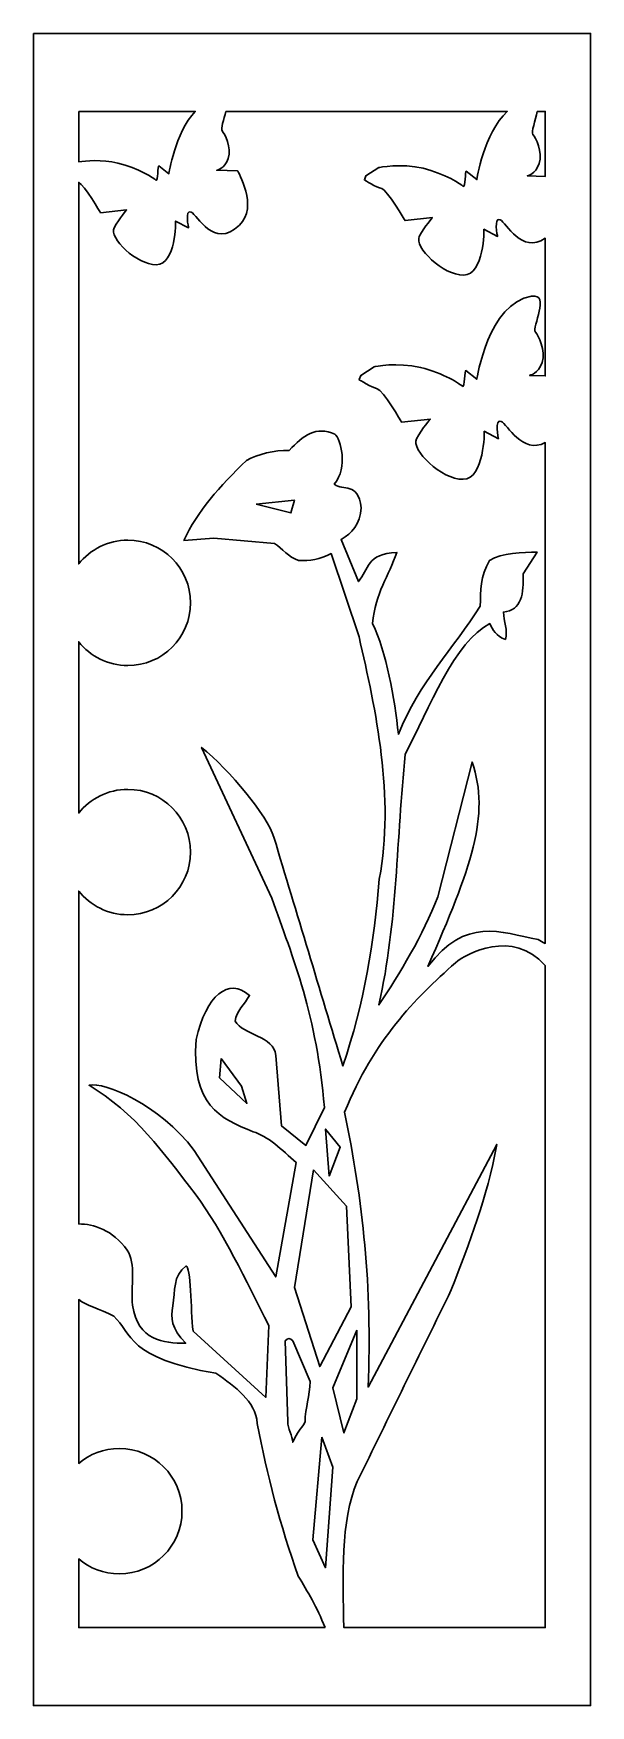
# Model space of a CAD drawing. Header units: centimetres. Extents: x -12.3 to -6.3, y -9 to 9.
import ezdxf

# ---------------------------------------------------------------- set-up
doc = ezdxf.new("R2010")
doc.units = ezdxf.units.CM
doc.header["$MEASUREMENT"] = 0
doc.layers.add('layer 1', color=7, linetype='Continuous')

msp = doc.modelspace()

# ---------------------------------------------------------------- linework, layer by layer
at = {"layer": 'layer 1', "color": 250, "lineweight": 30}
for points, knots in [([(-12.3202, 9.00077), (-12.3202, 9.00077), (-6.31987, 9.00077), (-6.31987, 9.00077), (-6.31987, 9.00077), (-6.31987, 9.00077), (-6.31987, -9.00021), (-6.31987, -9.00021), (-6.31987, -9.00021), (-6.31987, -9.00021), (-12.3202, -9.00021), (-12.3202, -9.00021), (-12.3202, -9.00021), (-12.3202, -9.00021), (-12.3202, 9.00077), (-12.3202, 9.00077)], [0, 0, 0, 0, 0.2, 0.2, 0.2, 0.2, 0.4, 0.4, 0.4, 0.4, 0.6, 0.6, 0.6, 0.6, 1, 1, 1, 1]), ([(-11.83228, 8.16189), (-11.83228, 8.16189), (-10.57653, 8.16189), (-10.57653, 8.16189), (-10.57653, 8.16189), (-10.79659, 7.92677), (-10.86166, 7.49018), (-10.86166, 7.49018), (-10.86166, 7.49018), (-10.86166, 7.49018), (-10.96956, 7.57495), (-10.96956, 7.57495), (-10.96956, 7.57495), (-10.98115, 7.58405), (-10.98112, 7.40155), (-11.00039, 7.42082), (-11.00039, 7.42082), (-11.01965, 7.44008), (-11.1892, 7.55183), (-11.4127, 7.60578), (-11.4127, 7.60578), (-11.58375, 7.64707), (-11.7593, 7.62969), (-11.83228, 7.61925), (-11.83228, 7.61925), (-11.83228, 7.61925), (-11.83228, 8.16189), (-11.83228, 8.16189)], [0, 0, 0, 0, 0.125, 0.125, 0.125, 0.125, 0.25, 0.25, 0.25, 0.25, 0.375, 0.375, 0.375, 0.375, 0.5, 0.5, 0.5, 0.5, 0.625, 0.625, 0.625, 0.625, 0.75, 0.75, 0.75, 0.75, 1, 1, 1, 1]), ([(-10.24868, 8.16189), (-10.24868, 8.16189), (-7.21658, 8.16189), (-7.21658, 8.16189), (-7.21658, 8.16189), (-7.47075, 7.92373), (-7.5447, 7.42759), (-7.5447, 7.42759), (-7.5447, 7.42759), (-7.5447, 7.42759), (-7.65806, 7.51665), (-7.65806, 7.51665), (-7.65806, 7.51665), (-7.67023, 7.52621), (-7.6702, 7.33448), (-7.69045, 7.35472), (-7.69045, 7.35472), (-7.7107, 7.37495), (-7.88882, 7.49237), (-8.12363, 7.54904), (-8.12363, 7.54904), (-8.35843, 7.60572), (-8.60134, 7.55714), (-8.60134, 7.55714), (-8.60134, 7.55714), (-8.60134, 7.55714), (-8.73898, 7.46807), (-8.73898, 7.46807), (-8.73898, 7.46807), (-8.73898, 7.46807), (-8.75518, 7.42354), (-8.75518, 7.42354), (-8.75518, 7.42354), (-8.75518, 7.42354), (-8.62563, 7.34257), (-8.56895, 7.33042), (-8.56895, 7.33042), (-8.51228, 7.31828), (-8.31795, 6.98631), (-8.31795, 6.98631), (-8.31795, 6.98631), (-8.31795, 6.98631), (-8.02242, 7.0187), (-8.02242, 7.0187), (-8.02242, 7.0187), (-8.02242, 7.0187), (-8.10339, 6.92964), (-8.16412, 6.81628), (-8.16412, 6.81628), (-8.22484, 6.70292), (-7.90906, 6.39524), (-7.6864, 6.3993), (-7.6864, 6.3993), (-7.46374, 6.40334), (-7.46778, 6.8932), (-7.46778, 6.8932), (-7.46778, 6.8932), (-7.46778, 6.8932), (-7.32204, 6.81628), (-7.32204, 6.81628), (-7.32204, 6.81628), (-7.32204, 6.81628), (-7.36658, 7.0268), (-7.2937, 6.99441), (-7.2937, 6.99441), (-7.22601, 6.96432), (-7.06454, 6.62269), (-6.80779, 6.79563), (-6.80779, 6.79563), (-6.80779, 6.79563), (-6.80779, 5.31434), (-6.80779, 5.31434), (-6.80779, 5.31434), (-6.80779, 5.31434), (-6.97712, 5.32017), (-6.97712, 5.32017), (-6.97712, 5.32017), (-6.97712, 5.32017), (-6.88386, 5.33289), (-6.84147, 5.46007), (-6.84147, 5.46007), (-6.79907, 5.58725), (-6.88386, 5.75258), (-6.91354, 5.78649), (-6.91354, 5.78649), (-6.95535, 5.83429), (-6.74782, 6.20444), (-6.95593, 6.17226), (-6.95593, 6.17226), (-7.42261, 6.10009), (-7.54517, 5.27779), (-7.54517, 5.27779), (-7.54517, 5.27779), (-7.54517, 5.27779), (-7.66387, 5.37105), (-7.66387, 5.37105), (-7.66387, 5.37105), (-7.67662, 5.38106), (-7.67659, 5.18029), (-7.69778, 5.20149), (-7.69778, 5.20149), (-7.71898, 5.22268), (-7.90551, 5.34562), (-8.15138, 5.40497), (-8.15138, 5.40497), (-8.39726, 5.46431), (-8.65161, 5.41344), (-8.65161, 5.41344), (-8.65161, 5.41344), (-8.65161, 5.41344), (-8.79575, 5.32017), (-8.79575, 5.32017), (-8.79575, 5.32017), (-8.79575, 5.32017), (-8.8127, 5.27355), (-8.8127, 5.27355), (-8.8127, 5.27355), (-8.8127, 5.27355), (-8.67704, 5.18876), (-8.6177, 5.17605), (-8.6177, 5.17605), (-8.55834, 5.16333), (-8.35487, 4.81571), (-8.35487, 4.81571), (-8.35487, 4.81571), (-8.35487, 4.81571), (-8.04541, 4.84963), (-8.04541, 4.84963), (-8.04541, 4.84963), (-8.04541, 4.84963), (-8.13019, 4.75636), (-8.19377, 4.63766), (-8.19377, 4.63766), (-8.25736, 4.51897), (-7.92671, 4.19679), (-7.69355, 4.20103), (-7.69355, 4.20103), (-7.46039, 4.20527), (-7.46463, 4.71822), (-7.46463, 4.71822), (-7.46463, 4.71822), (-7.46463, 4.71822), (-7.31202, 4.63766), (-7.31202, 4.63766), (-7.31202, 4.63766), (-7.31202, 4.63766), (-7.35865, 4.8581), (-7.28234, 4.82419), (-7.28234, 4.82419), (-7.21452, 4.79404), (-7.0568, 4.46518), (-6.80779, 4.59547), (-6.80779, 4.59547), (-6.80779, 4.59547), (-6.80779, -0.79566), (-6.80779, -0.79566), (-6.80779, -0.79566), (-6.83649, -0.78258), (-6.86284, -0.7704), (-6.88342, -0.75396), (-6.88342, -0.75396), (-7.29878, -0.67472), (-7.66084, -0.5049), (-8.07132, -1.04291), (-8.07132, -1.04291), (-7.60782, 0.01864), (-7.39616, 0.58186), (-7.59617, 1.15639), (-7.59617, 1.15639), (-7.59617, 1.15639), (-7.96522, -0.29429), (-7.96522, -0.29429), (-7.96522, -0.29429), (-8.12348, -0.70636), (-8.3786, -1.12411), (-8.59982, -1.45691), (-8.59982, -1.45691), (-8.39853, -0.56393), (-8.41033, 0.34037), (-8.31559, 1.23899), (-8.31559, 1.23899), (-8.06591, 1.73086), (-7.77799, 2.46017), (-7.40597, 2.6473), (-7.40597, 2.6473), (-7.37654, 2.58167), (-7.3318, 2.51154), (-7.23739, 2.47724), (-7.23739, 2.47724), (-7.21028, 2.5752), (-7.25196, 2.67315), (-7.25922, 2.77108), (-7.25922, 2.77108), (-7.05985, 2.7889), (-7.03953, 2.97464), (-7.04477, 3.18437), (-7.04477, 3.18437), (-7.04477, 3.18437), (-6.8968, 3.41705), (-6.8968, 3.41705), (-6.8968, 3.41705), (-7.0427, 3.41561), (-7.28031, 3.40967), (-7.40708, 3.32754), (-7.40708, 3.32754), (-7.50961, 3.15507), (-7.50195, 2.99684), (-7.50917, 2.83673), (-7.50917, 2.83673), (-7.79626, 2.37376), (-8.16361, 2.02282), (-8.38953, 1.45676), (-8.38953, 1.45676), (-8.42873, 1.84315), (-8.52143, 2.3416), (-8.66765, 2.6473), (-8.66765, 2.6473), (-8.63778, 2.98354), (-8.49323, 3.15846), (-8.40602, 3.41401), (-8.40602, 3.41401), (-8.72987, 3.40367), (-8.71355, 3.22755), (-8.81954, 3.10067), (-8.81954, 3.10067), (-8.81954, 3.10067), (-9.00704, 3.55428), (-9.00704, 3.55428), (-9.00704, 3.55428), (-8.88463, 3.61836), (-8.80808, 3.71826), (-8.78886, 3.8944), (-8.78886, 3.8944), (-8.82852, 4.18555), (-8.9828, 4.06445), (-9.07976, 4.14949), (-9.07976, 4.14949), (-8.92862, 4.32895), (-9.01063, 4.63838), (-9.07353, 4.6879), (-9.07353, 4.6879), (-9.27676, 4.77717), (-9.41499, 4.6737), (-9.5647, 4.51202), (-9.5647, 4.51202), (-9.72456, 4.51502), (-9.90354, 4.47325), (-10.02519, 4.40458), (-10.02519, 4.40458), (-10.31096, 4.13112), (-10.55851, 3.84869), (-10.69904, 3.54386), (-10.69904, 3.54386), (-10.69904, 3.54386), (-10.37877, 3.56616), (-10.37877, 3.56616), (-10.37877, 3.56616), (-10.37877, 3.56616), (-9.72293, 3.51105), (-9.72293, 3.51105), (-9.72293, 3.51105), (-9.63657, 3.44989), (-9.57694, 3.36633), (-9.46381, 3.32754), (-9.46381, 3.32754), (-9.3473, 3.31608), (-9.23079, 3.34496), (-9.11425, 3.4007), (-9.11425, 3.4007), (-9.11425, 3.4007), (-8.8131, 2.50558), (-8.8131, 2.50558), (-8.8131, 2.50558), (-8.63154, 1.71275), (-8.4282, 0.77993), (-8.59493, -0.102), (-8.59493, -0.102), (-8.64968, -0.7728), (-8.75884, -1.44358), (-8.98774, -2.11439), (-8.98774, -2.11439), (-9.23544, -1.29339), (-9.48313, -0.47239), (-9.73083, 0.34859), (-9.73083, 0.34859), (-9.80055, 0.57969), (-10.20674, 1.06934), (-10.51003, 1.31516), (-10.51003, 1.31516), (-10.51003, 1.31516), (-9.75386, -0.30713), (-9.75386, -0.30713), (-9.75386, -0.30713), (-9.52137, -0.9565), (-9.2671, -1.58042), (-9.18697, -2.5607), (-9.18697, -2.5607), (-9.18697, -2.5607), (-9.38636, -2.96988), (-9.38636, -2.96988), (-9.38636, -2.96988), (-9.38636, -2.96988), (-9.64756, -2.76069), (-9.64756, -2.76069), (-9.64756, -2.76069), (-9.64756, -2.76069), (-9.71005, -2.00101), (-9.71005, -2.00101), (-9.71005, -2.00101), (-9.72723, -1.79224), (-10.06785, -1.77772), (-10.1464, -1.63255), (-10.1464, -1.63255), (-10.13831, -1.52875), (-10.04418, -1.44731), (-9.99309, -1.3547), (-9.99309, -1.3547), (-10.21684, -1.15761), (-10.45972, -1.35175), (-10.56875, -1.83095), (-10.56875, -1.83095), (-10.62082, -2.52697), (-10.31218, -2.68366), (-9.95247, -2.82297), (-9.95247, -2.82297), (-9.80223, -2.86581), (-9.63767, -3.02043), (-9.49221, -3.15271), (-9.49221, -3.15271), (-9.49221, -3.15271), (-9.7108, -4.38484), (-9.7108, -4.38484), (-9.7108, -4.38484), (-9.7108, -4.38484), (-10.58886, -3.02308), (-10.58886, -3.02308), (-10.58886, -3.02308), (-10.96646, -2.52689), (-11.5544, -2.2822), (-11.7217, -2.32258), (-11.7217, -2.32258), (-11.23473, -2.60953), (-10.90994, -3.05446), (-10.57862, -3.49306), (-10.57862, -3.49306), (-10.27127, -3.90376), (-10.03561, -4.42067), (-9.78563, -4.90963), (-9.78563, -4.90963), (-9.78563, -4.90963), (-9.81882, -5.68304), (-9.81882, -5.68304), (-9.81882, -5.68304), (-9.81882, -5.68304), (-10.60129, -4.96926), (-10.60129, -4.96926), (-10.60129, -4.96926), (-10.6264, -4.73544), (-10.62402, -4.2723), (-10.67666, -4.26783), (-10.67666, -4.26783), (-10.8203, -4.37489), (-10.79279, -4.53571), (-10.81725, -4.69652), (-10.81725, -4.69652), (-10.84474, -4.83108), (-10.83557, -4.93698), (-10.67971, -5.10023), (-10.67971, -5.10023), (-10.92308, -5.09633), (-11.19398, -5.07449), (-11.25397, -4.69079), (-11.25397, -4.69079), (-11.27264, -4.49332), (-11.21186, -4.23854), (-11.31, -4.09842), (-11.31, -4.09842), (-11.4668, -3.87827), (-11.67474, -3.81728), (-11.83228, -3.81516), (-11.83228, -3.81516), (-11.83228, -3.81516), (-11.83228, -0.23122), (-11.83228, -0.23122), (-11.83228, -0.23122), (-11.70862, -0.387), (-11.51763, -0.48697), (-11.30332, -0.48697), (-11.30332, -0.48697), (-10.93057, -0.48697), (-10.62829, -0.18467), (-10.62829, 0.18807), (-10.62829, 0.18807), (-10.62829, 0.56082), (-10.93057, 0.86311), (-11.30332, 0.86311), (-11.30332, 0.86311), (-11.51763, 0.86311), (-11.70862, 0.76319), (-11.83228, 0.60741), (-11.83228, 0.60741), (-11.83228, 0.60741), (-11.83228, 2.45142), (-11.83228, 2.45142), (-11.83228, 2.45142), (-11.70862, 2.29564), (-11.51763, 2.19567), (-11.30332, 2.19567), (-11.30332, 2.19567), (-10.93057, 2.19567), (-10.62829, 2.49797), (-10.62829, 2.87071), (-10.62829, 2.87071), (-10.62829, 3.24346), (-10.93057, 3.54575), (-11.30332, 3.54575), (-11.30332, 3.54575), (-11.51763, 3.54575), (-11.70862, 3.44583), (-11.83228, 3.29005), (-11.83228, 3.29005), (-11.83228, 3.29005), (-11.83228, 7.39623), (-11.83228, 7.39623), (-11.83228, 7.39623), (-11.7735, 7.37053), (-11.59766, 7.07016), (-11.59766, 7.07016), (-11.59766, 7.07016), (-11.59766, 7.07016), (-11.31637, 7.10099), (-11.31637, 7.10099), (-11.31637, 7.10099), (-11.31637, 7.10099), (-11.39343, 7.01621), (-11.45123, 6.90831), (-11.45123, 6.90831), (-11.50904, 6.80042), (-11.20847, 6.50756), (-10.99654, 6.51142), (-10.99654, 6.51142), (-10.78459, 6.51527), (-10.78845, 6.98153), (-10.78845, 6.98153), (-10.78845, 6.98153), (-10.78845, 6.98153), (-10.64973, 6.90831), (-10.64973, 6.90831), (-10.64973, 6.90831), (-10.64973, 6.90831), (-10.69211, 7.10869), (-10.62275, 7.07786), (-10.62275, 7.07786), (-10.55339, 7.04703), (-10.38059, 6.67242), (-10.10254, 6.93529), (-10.10254, 6.93529), (-9.89062, 7.13566), (-10.12181, 7.52101), (-10.12181, 7.52101), (-10.12181, 7.52101), (-10.12181, 7.52101), (-10.34531, 7.52871), (-10.34531, 7.52871), (-10.34531, 7.52871), (-10.34531, 7.52871), (-10.26053, 7.54027), (-10.222, 7.65587), (-10.222, 7.65587), (-10.18346, 7.77148), (-10.26053, 7.92176), (-10.28751, 7.95258), (-10.28751, 7.95258), (-10.30702, 7.97487), (-10.26686, 8.07429), (-10.24868, 8.16189)], [0, 0, 0, 0, 0.00833333, 0.00833333, 0.00833333, 0.00833333, 0.01666667, 0.01666667, 0.01666667, 0.01666667, 0.025, 0.025, 0.025, 0.025, 0.03333333, 0.03333333, 0.03333333, 0.03333333, 0.04166667, 0.04166667, 0.04166667, 0.04166667, 0.05, 0.05, 0.05, 0.05, 0.05833333, 0.05833333, 0.05833333, 0.05833333, 0.06666667, 0.06666667, 0.06666667, 0.06666667, 0.075, 0.075, 0.075, 0.075, 0.08333333, 0.08333333, 0.08333333, 0.08333333, 0.09166667, 0.09166667, 0.09166667, 0.09166667, 0.1, 0.1, 0.1, 0.1, 0.10833333, 0.10833333, 0.10833333, 0.10833333, 0.11666667, 0.11666667, 0.11666667, 0.11666667, 0.125, 0.125, 0.125, 0.125, 0.13333333, 0.13333333, 0.13333333, 0.13333333, 0.14166667, 0.14166667, 0.14166667, 0.14166667, 0.15, 0.15, 0.15, 0.15, 0.15833333, 0.15833333, 0.15833333, 0.15833333, 0.16666667, 0.16666667, 0.16666667, 0.16666667, 0.175, 0.175, 0.175, 0.175, 0.18333333, 0.18333333, 0.18333333, 0.18333333, 0.19166667, 0.19166667, 0.19166667, 0.19166667, 0.2, 0.2, 0.2, 0.2, 0.20833333, 0.20833333, 0.20833333, 0.20833333, 0.21666667, 0.21666667, 0.21666667, 0.21666667, 0.225, 0.225, 0.225, 0.225, 0.23333333, 0.23333333, 0.23333333, 0.23333333, 0.24166667, 0.24166667, 0.24166667, 0.24166667, 0.25, 0.25, 0.25, 0.25, 0.25833333, 0.25833333, 0.25833333, 0.25833333, 0.26666667, 0.26666667, 0.26666667, 0.26666667, 0.275, 0.275, 0.275, 0.275, 0.28333333, 0.28333333, 0.28333333, 0.28333333, 0.29166667, 0.29166667, 0.29166667, 0.29166667, 0.3, 0.3, 0.3, 0.3, 0.30833333, 0.30833333, 0.30833333, 0.30833333, 0.31666667, 0.31666667, 0.31666667, 0.31666667, 0.325, 0.325, 0.325, 0.325, 0.33333333, 0.33333333, 0.33333333, 0.33333333, 0.34166667, 0.34166667, 0.34166667, 0.34166667, 0.35, 0.35, 0.35, 0.35, 0.35833333, 0.35833333, 0.35833333, 0.35833333, 0.36666667, 0.36666667, 0.36666667, 0.36666667, 0.375, 0.375, 0.375, 0.375, 0.38333333, 0.38333333, 0.38333333, 0.38333333, 0.39166667, 0.39166667, 0.39166667, 0.39166667, 0.4, 0.4, 0.4, 0.4, 0.40833333, 0.40833333, 0.40833333, 0.40833333, 0.41666667, 0.41666667, 0.41666667, 0.41666667, 0.425, 0.425, 0.425, 0.425, 0.43333333, 0.43333333, 0.43333333, 0.43333333, 0.44166667, 0.44166667, 0.44166667, 0.44166667, 0.45, 0.45, 0.45, 0.45, 0.45833333, 0.45833333, 0.45833333, 0.45833333, 0.46666667, 0.46666667, 0.46666667, 0.46666667, 0.475, 0.475, 0.475, 0.475, 0.48333333, 0.48333333, 0.48333333, 0.48333333, 0.49166667, 0.49166667, 0.49166667, 0.49166667, 0.5, 0.5, 0.5, 0.5, 0.50833333, 0.50833333, 0.50833333, 0.50833333, 0.51666667, 0.51666667, 0.51666667, 0.51666667, 0.525, 0.525, 0.525, 0.525, 0.53333333, 0.53333333, 0.53333333, 0.53333333, 0.54166667, 0.54166667, 0.54166667, 0.54166667, 0.55, 0.55, 0.55, 0.55, 0.55833333, 0.55833333, 0.55833333, 0.55833333, 0.56666667, 0.56666667, 0.56666667, 0.56666667, 0.575, 0.575, 0.575, 0.575, 0.58333333, 0.58333333, 0.58333333, 0.58333333, 0.59166667, 0.59166667, 0.59166667, 0.59166667, 0.6, 0.6, 0.6, 0.6, 0.60833333, 0.60833333, 0.60833333, 0.60833333, 0.61666667, 0.61666667, 0.61666667, 0.61666667, 0.625, 0.625, 0.625, 0.625, 0.63333333, 0.63333333, 0.63333333, 0.63333333, 0.64166667, 0.64166667, 0.64166667, 0.64166667, 0.65, 0.65, 0.65, 0.65, 0.65833333, 0.65833333, 0.65833333, 0.65833333, 0.66666667, 0.66666667, 0.66666667, 0.66666667, 0.675, 0.675, 0.675, 0.675, 0.68333333, 0.68333333, 0.68333333, 0.68333333, 0.69166667, 0.69166667, 0.69166667, 0.69166667, 0.7, 0.7, 0.7, 0.7, 0.70833333, 0.70833333, 0.70833333, 0.70833333, 0.71666667, 0.71666667, 0.71666667, 0.71666667, 0.725, 0.725, 0.725, 0.725, 0.73333333, 0.73333333, 0.73333333, 0.73333333, 0.74166667, 0.74166667, 0.74166667, 0.74166667, 0.75, 0.75, 0.75, 0.75, 0.75833333, 0.75833333, 0.75833333, 0.75833333, 0.76666667, 0.76666667, 0.76666667, 0.76666667, 0.775, 0.775, 0.775, 0.775, 0.78333333, 0.78333333, 0.78333333, 0.78333333, 0.79166667, 0.79166667, 0.79166667, 0.79166667, 0.8, 0.8, 0.8, 0.8, 0.80833333, 0.80833333, 0.80833333, 0.80833333, 0.81666667, 0.81666667, 0.81666667, 0.81666667, 0.825, 0.825, 0.825, 0.825, 0.83333333, 0.83333333, 0.83333333, 0.83333333, 0.84166667, 0.84166667, 0.84166667, 0.84166667, 0.85, 0.85, 0.85, 0.85, 0.85833333, 0.85833333, 0.85833333, 0.85833333, 0.86666667, 0.86666667, 0.86666667, 0.86666667, 0.875, 0.875, 0.875, 0.875, 0.88333333, 0.88333333, 0.88333333, 0.88333333, 0.89166667, 0.89166667, 0.89166667, 0.89166667, 0.9, 0.9, 0.9, 0.9, 0.90833333, 0.90833333, 0.90833333, 0.90833333, 0.91666667, 0.91666667, 0.91666667, 0.91666667, 0.925, 0.925, 0.925, 0.925, 0.93333333, 0.93333333, 0.93333333, 0.93333333, 0.94166667, 0.94166667, 0.94166667, 0.94166667, 0.95, 0.95, 0.95, 0.95, 0.95833333, 0.95833333, 0.95833333, 0.95833333, 0.96666667, 0.96666667, 0.96666667, 0.96666667, 0.975, 0.975, 0.975, 0.975, 0.98333333, 0.98333333, 0.98333333, 0.98333333, 1, 1, 1, 1]), ([(-6.89553, 8.16189), (-6.89553, 8.16189), (-6.80779, 8.16189), (-6.80779, 8.16189), (-6.80779, 8.16189), (-6.80779, 8.16189), (-6.80779, 7.46137), (-6.80779, 7.46137), (-6.80779, 7.46137), (-6.80779, 7.46137), (-7.00222, 7.46807), (-7.00222, 7.46807), (-7.00222, 7.46807), (-7.00222, 7.46807), (-6.91316, 7.48022), (-6.87267, 7.60167), (-6.87267, 7.60167), (-6.83219, 7.72313), (-6.91316, 7.88102), (-6.94149, 7.9134), (-6.94149, 7.9134), (-6.96415, 7.93929), (-6.91022, 8.06421), (-6.89553, 8.16189)], [0, 0, 0, 0, 0.14285714, 0.14285714, 0.14285714, 0.14285714, 0.28571429, 0.28571429, 0.28571429, 0.28571429, 0.42857143, 0.42857143, 0.42857143, 0.42857143, 0.57142857, 0.57142857, 0.57142857, 0.57142857, 0.71428571, 0.71428571, 0.71428571, 0.71428571, 1, 1, 1, 1]), ([(-9.92226, 3.93183), (-9.92226, 3.93183), (-9.50853, 3.9779), (-9.50853, 3.9779), (-9.50853, 3.9779), (-9.50853, 3.9779), (-9.54793, 3.83969), (-9.54793, 3.83969), (-9.54793, 3.83969), (-9.54793, 3.83969), (-9.92226, 3.93183), (-9.92226, 3.93183)], [0, 0, 0, 0, 0.25, 0.25, 0.25, 0.25, 0.5, 0.5, 0.5, 0.5, 1, 1, 1, 1]), ([(-6.80779, -1.03205), (-6.80779, -1.03205), (-6.80779, -8.16133), (-6.80779, -8.16133), (-6.80779, -8.16133), (-6.80779, -8.16133), (-8.97694, -8.16133), (-8.97694, -8.16133), (-8.97694, -8.16133), (-8.98997, -7.59841), (-9.01427, -7.02845), (-8.8326, -6.58729), (-8.8326, -6.58729), (-8.49495, -5.89967), (-8.15729, -5.21204), (-7.81962, -4.52442), (-7.81962, -4.52442), (-7.61753, -4.00263), (-7.43965, -3.54879), (-7.32956, -2.95905), (-7.32956, -2.95905), (-7.32956, -2.95905), (-8.71614, -5.57227), (-8.71614, -5.57227), (-8.71614, -5.57227), (-8.66944, -4.48397), (-8.77288, -3.57124), (-8.96834, -2.61321), (-8.96834, -2.61321), (-8.65311, -1.83309), (-8.21194, -1.39275), (-7.7756, -1.00339), (-7.7756, -1.00339), (-7.65991, -0.90228), (-7.16092, -0.63683), (-6.80779, -1.03205)], [0, 0, 0, 0, 0.1, 0.1, 0.1, 0.1, 0.2, 0.2, 0.2, 0.2, 0.3, 0.3, 0.3, 0.3, 0.4, 0.4, 0.4, 0.4, 0.5, 0.5, 0.5, 0.5, 0.6, 0.6, 0.6, 0.6, 0.7, 0.7, 0.7, 0.7, 0.8, 0.8, 0.8, 0.8, 1, 1, 1, 1]), ([(-10.29658, -2.0341), (-10.29658, -2.0341), (-10.07987, -2.33355), (-10.07987, -2.33355), (-10.07987, -2.33355), (-10.07987, -2.33355), (-10.02076, -2.51783), (-10.02076, -2.51783), (-10.02076, -2.51783), (-10.02076, -2.51783), (-10.31628, -2.24141), (-10.31628, -2.24141), (-10.31628, -2.24141), (-10.31628, -2.24141), (-10.29658, -2.0341), (-10.29658, -2.0341)], [0, 0, 0, 0, 0.2, 0.2, 0.2, 0.2, 0.4, 0.4, 0.4, 0.4, 0.6, 0.6, 0.6, 0.6, 1, 1, 1, 1]), ([(-9.13421, -3.301), (-9.13421, -3.301), (-9.17362, -2.79424), (-9.17362, -2.79424), (-9.17362, -2.79424), (-9.17362, -2.79424), (-9.016, -2.99004), (-9.016, -2.99004), (-9.016, -2.99004), (-9.016, -2.99004), (-9.13421, -3.301), (-9.13421, -3.301)], [0, 0, 0, 0, 0.25, 0.25, 0.25, 0.25, 0.5, 0.5, 0.5, 0.5, 1, 1, 1, 1]), ([(-9.30495, -3.2319), (-9.30495, -3.2319), (-8.9487, -3.62348), (-8.9487, -3.62348), (-8.9487, -3.62348), (-8.9487, -3.62348), (-8.8978, -4.70611), (-8.8978, -4.70611), (-8.8978, -4.70611), (-8.8978, -4.70611), (-9.2371, -5.35108), (-9.2371, -5.35108), (-9.2371, -5.35108), (-9.2371, -5.35108), (-9.50853, -4.49879), (-9.50853, -4.49879), (-9.50853, -4.49879), (-9.50853, -4.49879), (-9.30495, -3.2319), (-9.30495, -3.2319)], [0, 0, 0, 0, 0.16666667, 0.16666667, 0.16666667, 0.16666667, 0.33333333, 0.33333333, 0.33333333, 0.33333333, 0.5, 0.5, 0.5, 0.5, 0.66666667, 0.66666667, 0.66666667, 0.66666667, 1, 1, 1, 1]), ([(-9.17872, -8.16133), (-9.17872, -8.16133), (-11.83228, -8.16133), (-11.83228, -8.16133), (-11.83228, -8.16133), (-11.83228, -8.16133), (-11.83228, -7.42222), (-11.83228, -7.42222), (-11.83228, -7.42222), (-11.7145, -7.52244), (-11.56189, -7.58297), (-11.39516, -7.58297), (-11.39516, -7.58297), (-11.0224, -7.58297), (-10.72012, -7.28069), (-10.72012, -6.90794), (-10.72012, -6.90794), (-10.72012, -6.53519), (-11.0224, -6.2329), (-11.39516, -6.2329), (-11.39516, -6.2329), (-11.56189, -6.2329), (-11.7145, -6.29339), (-11.83228, -6.39362), (-11.83228, -6.39362), (-11.83228, -6.39362), (-11.83228, -4.62892), (-11.83228, -4.62892), (-11.83228, -4.62892), (-11.75417, -4.6963), (-11.60888, -4.72372), (-11.45546, -4.80701), (-11.45546, -4.80701), (-11.25344, -4.99812), (-11.30817, -5.26092), (-10.35436, -5.4234), (-10.35436, -5.4234), (-10.14077, -5.5702), (-9.93313, -5.72002), (-9.90887, -5.96336), (-9.90887, -5.96336), (-9.80541, -6.51701), (-9.66319, -7.05935), (-9.46768, -7.60737), (-9.46768, -7.60737), (-9.36746, -7.77198), (-9.26787, -7.93971), (-9.17872, -8.16133)], [0, 0, 0, 0, 0.07692308, 0.07692308, 0.07692308, 0.07692308, 0.15384615, 0.15384615, 0.15384615, 0.15384615, 0.23076923, 0.23076923, 0.23076923, 0.23076923, 0.30769231, 0.30769231, 0.30769231, 0.30769231, 0.38461538, 0.38461538, 0.38461538, 0.38461538, 0.46153846, 0.46153846, 0.46153846, 0.46153846, 0.53846154, 0.53846154, 0.53846154, 0.53846154, 0.61538462, 0.61538462, 0.61538462, 0.61538462, 0.69230769, 0.69230769, 0.69230769, 0.69230769, 0.76923077, 0.76923077, 0.76923077, 0.76923077, 0.84615385, 0.84615385, 0.84615385, 0.84615385, 1, 1, 1, 1]), ([(-8.83869, -4.95948), (-8.83869, -4.95948), (-9.09481, -5.58142), (-9.09481, -5.58142), (-9.09481, -5.58142), (-9.09481, -5.58142), (-8.9766, -6.06515), (-8.9766, -6.06515), (-8.9766, -6.06515), (-8.9766, -6.06515), (-8.83869, -5.69659), (-8.83869, -5.69659), (-8.83869, -5.69659), (-8.83869, -5.69659), (-8.83869, -4.95948), (-8.83869, -4.95948)], [0, 0, 0, 0, 0.2, 0.2, 0.2, 0.2, 0.4, 0.4, 0.4, 0.4, 0.6, 0.6, 0.6, 0.6, 1, 1, 1, 1]), ([(-9.52778, -5.07357), (-9.55448, -5.04235), (-9.58117, -5.04235), (-9.60787, -5.07357), (-9.60787, -5.07357), (-9.60787, -5.07357), (-9.58117, -5.94754), (-9.58117, -5.94754), (-9.58117, -5.94754), (-9.58117, -6.00997), (-9.52778, -6.10361), (-9.52778, -6.16603), (-9.52778, -6.16603), (-9.47439, -6.04118), (-9.44769, -6.04118), (-9.39429, -5.94754), (-9.39429, -5.94754), (-9.39429, -5.79147), (-9.34091, -5.66661), (-9.34091, -5.51055), (-9.34091, -5.51055), (-9.34091, -5.51055), (-9.52778, -5.07357), (-9.52778, -5.07357)], [0, 0, 0, 0, 0.14285714, 0.14285714, 0.14285714, 0.14285714, 0.28571429, 0.28571429, 0.28571429, 0.28571429, 0.42857143, 0.42857143, 0.42857143, 0.42857143, 0.57142857, 0.57142857, 0.57142857, 0.57142857, 0.71428571, 0.71428571, 0.71428571, 0.71428571, 1, 1, 1, 1]), ([(-9.21301, -6.11121), (-9.21301, -6.11121), (-9.31152, -7.21686), (-9.31152, -7.21686), (-9.31152, -7.21686), (-9.31152, -7.21686), (-9.17362, -7.51632), (-9.17362, -7.51632), (-9.17362, -7.51632), (-9.17362, -7.51632), (-9.09481, -6.4337), (-9.09481, -6.4337), (-9.09481, -6.4337), (-9.09481, -6.4337), (-9.21301, -6.11121), (-9.21301, -6.11121)], [0, 0, 0, 0, 0.2, 0.2, 0.2, 0.2, 0.4, 0.4, 0.4, 0.4, 0.6, 0.6, 0.6, 0.6, 1, 1, 1, 1])]:
    msp.add_open_spline(points, degree=3, knots=knots, dxfattribs=at)

doc.saveas('drawing.dxf')
